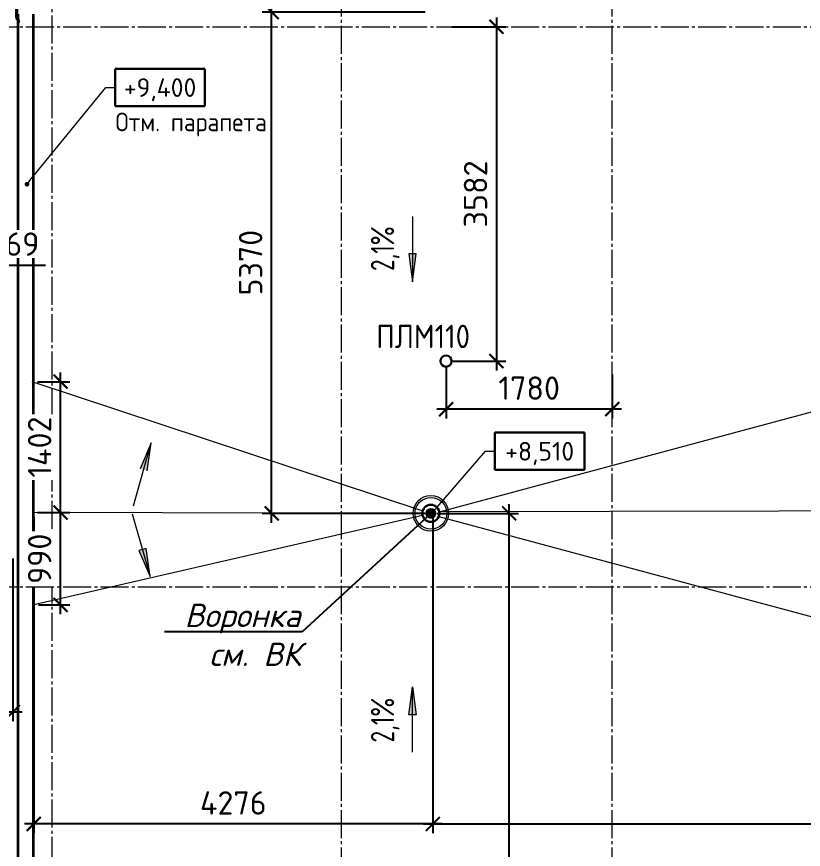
# Model space of a CAD drawing. Header units: millimetres. Extents: x -263990 to 193903, y -164417 to 240530.
# Drawn here: x -110767 to -102340, y -46842 to -37921 of the extents above; entities that cross this region are included whole.
import ezdxf
from ezdxf import colors
from ezdxf.entities.mleader import LeaderData, LeaderLine
from ezdxf.enums import TextEntityAlignment as Align
from ezdxf.math import Vec2, Vec3

# ---------------------------------------------------------------- set-up
doc = ezdxf.new("R2010")
doc.units = ezdxf.units.MM
doc.header["$LTSCALE"] = 20
doc.linetypes.add('CENTER', pattern=[20, 15, -1.7, 1.6, -1.7])
doc.layers.get('0').update_dxf_attribs({"lineweight": 0})
doc.layers.get('Defpoints').update_dxf_attribs({"color": 4})
doc.layers.add('_4-3_ маркировка на кладочных планах АР', color=7, linetype='Continuous')
for name, color, linetype, lineweight in [('Высотные отметки', 7, 'Continuous', 9), ('Линии1', 7, 'Continuous', 30), ('Обобщенные модели', 7, 'Continuous', 18), ('Оси', 7, 'CENTER', 9), ('Размеры', 7, 'Continuous', 9), ('Уклоны в точках', 7, 'Continuous', 9), ('ФЭ парапет', 7, 'Continuous', 18)]:
    doc.layers.add(name, color=color, linetype=linetype, lineweight=lineweight)
doc.layers.add('Сантехнические приборы', color=7, linetype='Continuous', lineweight=18, true_color=0x0080c0)
doc.styles.add('GOST Common_2', font='gost-common.ttf', dxfattribs={"width": 0.9, "height": 250})
doc.styles.add('ISOCPEUR', font='isocpeur.ttf', dxfattribs={"width": 0.9, "height": 250})
doc.styles.add('PDF ISOCPEUR', font='isocpeur.ttf')
doc.styles.add('PDF ISOCPEUR Italic', font='isocpeui.ttf')
doc.dimstyles.new('СПДС размеры', dxfattribs={"dimscale": 100, "dimtxt": 2.5, "dimasz": 1.5, "dimexe": 1, "dimexo": 0.625, "dimgap": 1, "dimtad": 1, "dimdec": 0, "dimtxsty": 'PDF ISOCPEUR', "dimblk": 'ARCHTICK', "dimcen": 2.5, "dimdle": 1, "dimadec": 0, "dimazin": 2, "dimtfac": 0.75, "dimtdec": 0, "dimtmove": 1, "dimatfit": 3, "dimfxl": 1, "dimtfill": 1, "dimtolj": 1, "dimarcsym": 1})

# ---------------------------------------------------------------- blocks, each defined once
blk = doc.blocks.new('190_ФЭ_Стена_Стык угловой внешний фигурный - ФЭ-У1_230х230-1307890-_О__L1_0_000_')
at = {"layer": 'Обобщенные модели', "lineweight": 9}
h = blk.add_hatch(dxfattribs=at)
h.set_pattern_fill('FP_6', color=256, style=0, pattern_type=2)
h.set_pattern_definition([(45, (0, 0), (-106.066, 106.066), [])])
h.paths.add_polyline_path([(-231.2, -295), (-65, -295), (-48, -278), (-48.4, -277), (-65.4, -294), (-294, -294), (-294, -65.4), (-277, -48.4), (-278, -48), (-295, -65), (-295, -295)], flags=0)
h.paths.add_polyline_path([(-23, -276), (-22, -275), (-32, -276)], flags=0)
h.paths.add_polyline_path([(-276, -32), (-275, -32), (-276, -23)], flags=0)
at = {"layer": 'Обобщенные модели', "lineweight": 40}
for p, q in [((-278, -48), (-295, -65)), ((-295, -65), (-295, -295)), ((-294, -65.4), (-277, -48.4)), ((-294, -294), (-294, -65.4)), ((-275, -22), (-278, -22)), ((-278, -22), (-278, -48)), ((-277, -48.4), (-277, -23)), ((-277, -23), (-276, -23)), ((-276, -23), (-276, -32)), ((-276, -32), (-275, -32)), ((-275, -32), (-275, -22)), ((-295, -295), (-65, -295)), ((-65.4, -294), (-294, -294)), ((-48.4, -277), (-65.4, -294)), ((-65, -295), (-48, -278)), ((-23, -277), (-48.4, -277)), ((-48, -278), (-22, -278)), ((-22, -275), (-32, -275)), ((-32, -275), (-32, -276)), ((-32, -276), (-23, -276)), ((-23, -276), (-23, -277)), ((-22, -278), (-22, -275))]:
    blk.add_line(p, q, dxfattribs=at)
blk = doc.blocks.new('*U534')
at = {"layer": 'ФЭ парапет'}
for p, q in [((12269.9, 0), (0, 0)), ((12269.9, -2.6), (0, -2.6)), ((12269.9, -15), (0, -15)), ((12269.9, -165.1), (0, -165.1)), ((12269.9, -177.5), (0, -177.5)), ((12269.9, -180.1), (0, -180.1))]:
    blk.add_line(p, q, dxfattribs=at)
blk = doc.blocks.new('_ArchTick')
at = {"color": 0, "linetype": 'ByBlock', "const_width": 0.15}
blk.add_lwpolyline([(-0.5, -0.5), (0.5, 0.5)], dxfattribs=at)
blk = doc.blocks.new('*D538')
at = {"layer": 'Defpoints', "color": 0, "transparency": 16777216}
for p in [(-113265.2, -43638), (-110807.5, -43662.1, 25656.1), (-110807.5, -45369.9)]:
    blk.add_point(p, dxfattribs=at)
at = {"layer": 'Размеры', "color": 0, "lineweight": -2, "transparency": 16777216}
for p, q in [((-113265.2, -43700.5), (-113265.2, -45469.9)), ((-110807.5, -43724.6), (-110807.5, -45469.9)), ((-113365.2, -45369.9), (-110707.5, -45369.9))]:
    blk.add_line(p, q, dxfattribs=at)
at = {"layer": 'Размеры', "color": 0, "lineweight": -2, "transparency": 16777216, "xscale": 150, "yscale": 150, "zscale": 150, "rotation": 180}
blk.add_blockref('_ArchTick', (-113265.2, -45369.9), dxfattribs=at)
at = {"layer": 'Размеры', "color": 0, "lineweight": -2, "transparency": 16777216, "xscale": 150, "yscale": 150, "zscale": 150}
blk.add_blockref('_ArchTick', (-110807.5, -45369.9), dxfattribs=at)
at = {"layer": 'Размеры', "color": 0, "lineweight": 20, "transparency": 16777216, "insert": (-112036.3, -45144.9), "char_height": 250, "attachment_point": 5, "style": 'PDF ISOCPEUR', "bg_fill": 3, "box_fill_scale": 1.1, "bg_fill_color": 256, "bg_fill_true_color": 13158600, "bg_fill_transparency": 0}
blk.add_mtext('\\A1;2458', dxfattribs=at)
blk = doc.blocks.new('*D559')
at = {"layer": 'Defpoints', "color": 0, "transparency": 16777216}
for p in [(-111605.8, -39957.8, 25748.3), (-111036.9, -39957.8), (-111036.9, -39957.8)]:
    blk.add_point(p, dxfattribs=at)
at = {"layer": 'Размеры', "color": 0, "lineweight": -2, "transparency": 16777216}
for p, q in [((-111705.8, -39957.8), (-110936.9, -39957.8)), ((-111321.4, -39957.8), (-111133.9, -40582.8)), ((-111605.8, -40020.3), (-111605.8, -40057.8)), ((-111036.9, -40020.3), (-111036.9, -40057.8)), ((-111133.9, -40582.8), (-110458.9, -40582.8))]:
    blk.add_line(p, q, dxfattribs=at)
at = {"layer": 'Размеры', "color": 0, "lineweight": -2, "transparency": 16777216, "xscale": 150, "yscale": 150, "zscale": 150, "rotation": 180}
blk.add_blockref('_ArchTick', (-111605.8, -39957.8), dxfattribs=at)
at = {"layer": 'Размеры', "color": 0, "lineweight": -2, "transparency": 16777216, "xscale": 150, "yscale": 150, "zscale": 150}
blk.add_blockref('_ArchTick', (-111036.9, -39957.8), dxfattribs=at)
at = {"layer": 'Размеры', "color": 0, "lineweight": 20, "transparency": 16777216, "insert": (-110796.4, -40357.8), "char_height": 250, "attachment_point": 5, "style": 'PDF ISOCPEUR', "bg_fill": 3, "box_fill_scale": 1.1, "bg_fill_color": 256, "bg_fill_true_color": 13158600, "bg_fill_transparency": 0}
blk.add_mtext('\\A1;569', dxfattribs=at)
blk = doc.blocks.new('*D594')
at = {"layer": 'Defpoints', "color": 0, "transparency": 16777216}
for p in [(-106308.5, -43225.1, 29159.7), (-96409.3, -43205.9), (-96409.3, -46569.6)]:
    blk.add_point(p, dxfattribs=at)
at = {"layer": 'Размеры', "color": 0, "lineweight": -2, "transparency": 16777216}
for p, q in [((-106308.5, -43287.6), (-106308.5, -46669.6)), ((-96409.3, -43268.4), (-96409.3, -46669.6)), ((-106408.5, -46569.6), (-96309.3, -46569.6))]:
    blk.add_line(p, q, dxfattribs=at)
at = {"layer": 'Размеры', "color": 0, "lineweight": -2, "transparency": 16777216, "xscale": 150, "yscale": 150, "zscale": 150, "rotation": 180}
blk.add_blockref('_ArchTick', (-106308.5, -46569.6), dxfattribs=at)
at = {"layer": 'Размеры', "color": 0, "lineweight": -2, "transparency": 16777216, "xscale": 150, "yscale": 150, "zscale": 150}
blk.add_blockref('_ArchTick', (-96409.3, -46569.6), dxfattribs=at)
at = {"layer": 'Размеры', "color": 0, "lineweight": 20, "transparency": 16777216, "insert": (-101358.9, -46344.6), "char_height": 250, "attachment_point": 5, "style": 'PDF ISOCPEUR', "bg_fill": 3, "box_fill_scale": 1.1, "bg_fill_color": 256, "bg_fill_true_color": 13158600, "bg_fill_transparency": 0}
blk.add_mtext('\\A1;9899', dxfattribs=at)
blk = doc.blocks.new('*D596')
at = {"layer": 'Defpoints', "color": 0, "transparency": 16777216}
for p in [(-110584.2, -43216.5), (-106308.5, -43225.1, 29159.7), (-110584.2, -46569.6)]:
    blk.add_point(p, dxfattribs=at)
at = {"layer": 'Размеры', "color": 0, "lineweight": -2, "transparency": 16777216}
for p, q in [((-110584.2, -43279), (-110584.2, -46669.6)), ((-106308.5, -43287.6), (-106308.5, -46669.6)), ((-106208.5, -46569.6), (-110684.2, -46569.6))]:
    blk.add_line(p, q, dxfattribs=at)
at = {"layer": 'Размеры', "color": 0, "lineweight": -2, "transparency": 16777216, "xscale": 150, "yscale": 150, "zscale": 150, "rotation": 180}
blk.add_blockref('_ArchTick', (-110584.2, -46569.6), dxfattribs=at)
at = {"layer": 'Размеры', "color": 0, "lineweight": -2, "transparency": 16777216, "xscale": 150, "yscale": 150, "zscale": 150}
blk.add_blockref('_ArchTick', (-106308.5, -46569.6), dxfattribs=at)
at = {"layer": 'Размеры', "color": 0, "lineweight": 20, "transparency": 16777216, "insert": (-108446.3, -46344.6), "char_height": 250, "attachment_point": 5, "style": 'PDF ISOCPEUR', "bg_fill": 3, "box_fill_scale": 1.1, "bg_fill_color": 256, "bg_fill_true_color": 13158600, "bg_fill_transparency": 0}
blk.add_mtext('\\A1;4276', dxfattribs=at)
blk = doc.blocks.new('109_Водосточная воронка - Радиус 70-1083720-_О__R_8_390_')
at = {"layer": 'Сантехнические приборы', "color": 7}
for radius in [190.5, 169.9, 50.8]:
    blk.add_circle((0, 0), radius, dxfattribs=at)
blk = doc.blocks.new('*D597')
at = {"layer": 'Defpoints', "color": 0, "transparency": 16777216}
for p in [(-106329.9, -43242.2, 29159.7), (-105491, -43242.2), (-106281.2, -50179.3)]:
    blk.add_point(p, dxfattribs=at)
at = {"layer": 'Размеры', "color": 0, "lineweight": -2, "transparency": 16777216}
for p, q in [((-105491, -50279.3), (-105491, -43142.2)), ((-106267.4, -43242.2), (-105391, -43242.2)), ((-106218.7, -50179.3), (-105391, -50179.3))]:
    blk.add_line(p, q, dxfattribs=at)
at = {"layer": 'Размеры', "color": 0, "lineweight": -2, "transparency": 16777216, "xscale": 150, "yscale": 150, "zscale": 150}
for p, rotation in [((-105491, -43242.2), 90), ((-105491, -50179.3), 270)]:
    blk.add_blockref('_ArchTick', p, dxfattribs=dict(at, rotation=rotation))
at = {"layer": 'Размеры', "color": 0, "transparency": 16777216, "insert": (-105716, -47425.5), "char_height": 250, "attachment_point": 5, "rotation": 90, "style": 'PDF ISOCPEUR', "bg_fill": 3, "box_fill_scale": 1.1, "bg_fill_color": 256, "bg_fill_true_color": 13158600, "bg_fill_transparency": 0}
blk.add_mtext('\\A1;6937', dxfattribs=at)
blk = doc.blocks.new('*D598')
at = {"layer": 'Defpoints', "color": 0, "transparency": 16777216}
for p in [(-108035.3, -37872.4), (-106329.9, -37872.4), (-106329.9, -43242.2, 29159.7)]:
    blk.add_point(p, dxfattribs=at)
at = {"layer": 'Размеры', "color": 0, "lineweight": -2, "transparency": 16777216}
for p, q in [((-108035.3, -43342.2), (-108035.3, -37772.4)), ((-106392.4, -37872.4), (-108135.3, -37872.4)), ((-106392.4, -43242.2), (-108135.3, -43242.2))]:
    blk.add_line(p, q, dxfattribs=at)
at = {"layer": 'Размеры', "color": 0, "lineweight": -2, "transparency": 16777216, "xscale": 150, "yscale": 150, "zscale": 150}
for p, rotation in [((-108035.3, -37872.4), 90), ((-108035.3, -43242.2), 270)]:
    blk.add_blockref('_ArchTick', p, dxfattribs=dict(at, rotation=rotation))
at = {"layer": 'Размеры', "color": 0, "transparency": 16777216, "insert": (-108260.3, -40557.3), "char_height": 250, "attachment_point": 5, "rotation": 90, "style": 'PDF ISOCPEUR', "bg_fill": 3, "box_fill_scale": 1.1, "bg_fill_color": 256, "bg_fill_true_color": 13158600, "bg_fill_transparency": 0}
blk.add_mtext('\\A1;5370', dxfattribs=at)
blk = doc.blocks.new('*D601')
at = {"layer": 'Defpoints', "color": 0, "transparency": 16777216}
for p in [(-110594.9, -43233.8), (-110296, -43233.8), (-110596.9, -44223.9)]:
    blk.add_point(p, dxfattribs=at)
at = {"layer": 'Размеры', "color": 0, "lineweight": -2, "transparency": 16777216}
for p, q in [((-110296, -44323.9), (-110296, -43133.8)), ((-110532.4, -43233.8), (-110196, -43233.8)), ((-110534.4, -44223.9), (-110196, -44223.9))]:
    blk.add_line(p, q, dxfattribs=at)
at = {"layer": 'Размеры', "color": 0, "lineweight": -2, "transparency": 16777216, "xscale": 150, "yscale": 150, "zscale": 150}
for p, rotation in [((-110296, -43233.8), 90), ((-110296, -44223.9), 270)]:
    blk.add_blockref('_ArchTick', p, dxfattribs=dict(at, rotation=rotation))
at = {"layer": 'Размеры', "color": 0, "transparency": 16777216, "insert": (-110521, -43728.9), "char_height": 250, "attachment_point": 5, "rotation": 90, "style": 'PDF ISOCPEUR', "bg_fill": 3, "box_fill_scale": 1.1, "bg_fill_color": 256, "bg_fill_true_color": 13158600, "bg_fill_transparency": 0}
blk.add_mtext('\\A1;990', dxfattribs=at)
blk = doc.blocks.new('*D602')
at = {"layer": 'Defpoints', "color": 0, "transparency": 16777216}
for p in [(-110605.6, -41831.8), (-110296, -41831.8), (-110605.6, -43233.8)]:
    blk.add_point(p, dxfattribs=at)
at = {"layer": 'Размеры', "color": 0, "lineweight": -2, "transparency": 16777216}
for p, q in [((-110296, -43333.8), (-110296, -41731.8)), ((-110543.1, -41831.8), (-110196, -41831.8)), ((-110543.1, -43233.8), (-110196, -43233.8))]:
    blk.add_line(p, q, dxfattribs=at)
at = {"layer": 'Размеры', "color": 0, "lineweight": -2, "transparency": 16777216, "xscale": 150, "yscale": 150, "zscale": 150}
for p, rotation in [((-110296, -41831.8), 90), ((-110296, -43233.8), 270)]:
    blk.add_blockref('_ArchTick', p, dxfattribs=dict(at, rotation=rotation))
at = {"layer": 'Размеры', "color": 0, "transparency": 16777216, "insert": (-110521, -42532.8), "char_height": 250, "attachment_point": 5, "rotation": 90, "style": 'PDF ISOCPEUR', "bg_fill": 3, "box_fill_scale": 1.1, "bg_fill_color": 256, "bg_fill_true_color": 13158600, "bg_fill_transparency": 0}
blk.add_mtext('\\A1;1402', dxfattribs=at)
blk = doc.blocks.new('*D608')
at = {"layer": 'Defpoints', "color": 0, "transparency": 16777216}
for p in [(-106166.9, -41611.4), (-104386.9, -41690.8), (-106166.9, -42125.8)]:
    blk.add_point(p, dxfattribs=at)
at = {"layer": 'Размеры', "color": 0, "lineweight": -2, "transparency": 16777216}
for p, q in [((-106166.9, -41673.9), (-106166.9, -42225.8)), ((-104386.9, -41753.3), (-104386.9, -42225.8)), ((-104286.9, -42125.8), (-106266.9, -42125.8))]:
    blk.add_line(p, q, dxfattribs=at)
at = {"layer": 'Размеры', "color": 0, "lineweight": -2, "transparency": 16777216, "xscale": 150, "yscale": 150, "zscale": 150, "rotation": 180}
blk.add_blockref('_ArchTick', (-106166.9, -42125.8), dxfattribs=at)
at = {"layer": 'Размеры', "color": 0, "lineweight": -2, "transparency": 16777216, "xscale": 150, "yscale": 150, "zscale": 150}
blk.add_blockref('_ArchTick', (-104386.9, -42125.8), dxfattribs=at)
at = {"layer": 'Размеры', "color": 0, "transparency": 16777216, "insert": (-105276.9, -41900.8), "char_height": 250, "attachment_point": 5, "style": 'PDF ISOCPEUR', "bg_fill": 3, "box_fill_scale": 1.1, "bg_fill_color": 256, "bg_fill_true_color": 13158600, "bg_fill_transparency": 0}
blk.add_mtext('\\A1;1780', dxfattribs=at)
blk = doc.blocks.new('*D609')
at = {"layer": 'Defpoints', "color": 0, "transparency": 16777216}
for p in [(-106166.9, -38029.4), (-106166.9, -41611.4), (-105626.7, -41611.4)]:
    blk.add_point(p, dxfattribs=at)
at = {"layer": 'Размеры', "color": 0, "lineweight": -2, "transparency": 16777216}
for p, q in [((-105626.7, -37929.4), (-105626.7, -41711.4)), ((-106104.4, -38029.4), (-105526.7, -38029.4)), ((-106104.4, -41611.4), (-105526.7, -41611.4))]:
    blk.add_line(p, q, dxfattribs=at)
at = {"layer": 'Размеры', "color": 0, "lineweight": -2, "transparency": 16777216, "xscale": 150, "yscale": 150, "zscale": 150}
for p, rotation in [((-105626.7, -38029.4), 90), ((-105626.7, -41611.4), 270)]:
    blk.add_blockref('_ArchTick', p, dxfattribs=dict(at, rotation=rotation))
at = {"layer": 'Размеры', "color": 0, "transparency": 16777216, "insert": (-105851.7, -39820.4), "char_height": 250, "attachment_point": 5, "rotation": 90, "style": 'PDF ISOCPEUR', "bg_fill": 3, "box_fill_scale": 1.1, "bg_fill_color": 256, "bg_fill_true_color": 13158600, "bg_fill_transparency": 0}
blk.add_mtext('\\A1;3582', dxfattribs=at)
blk = doc.blocks.new('ОТМ')
at = {"layer": 'Высотные отметки', "lineweight": 30, "transparency": 16777216}
for p, q in [((-598, -259), (-598, 241)), ((-598, 241), (602, 241)), ((602, 241), (602, -259)), ((602, -259), (-598, -259))]:
    blk.add_line(p, q, dxfattribs=at)
at = {"layer": 'Высотные отметки', "transparency": 16777216, "style": 'PDF ISOCPEUR', "flags": 8}
blk.add_attdef('ОТМ', text='', height=250, dxfattribs=at).set_placement((2, -9), align=Align.MIDDLE_CENTER)
blk = doc.blocks.new('_Dot')
at = {"color": 0, "linetype": 'ByBlock', "lineweight": -2}
blk.add_line((-0.5, 0), (-1, 0), dxfattribs=at)
at = {"color": 0, "linetype": 'ByBlock', "const_width": 0.5}
blk.add_lwpolyline([(-0.25, 0, 1), (0.25, 0, 1)], format="xyb", close=True, dxfattribs=at)

msp = doc.modelspace()

# ---------------------------------------------------------------- hatches: boundary and pattern name
at = {"layer": 'Уклоны в точках', "lineweight": 20}
msp.add_hatch(color=7, dxfattribs=at).paths.add_polyline_path([(-109324.75865, -42487.67717), (-109444.72541, -42765.46826), (-109368.74001, -42787.05244)], flags=0)

# ---------------------------------------------------------------- linework, layer by layer
at = {"layer": 'Оси', "color": 1, "lineweight": 5, "true_color": 0xff0000}
msp.add_line((-110386.88927, -53807.9773), (-110386.88926, -37595.41866), dxfattribs=at)
at = {"layer": 'Оси', "color": 7, "lineweight": 5}
for p, q in [((-104386.88926, -54320.53519), (-104386.88926, -37595.41866)), ((-129068.41441, -38029.36437), (-79912.2678, -38029.36437)), ((-129068.41441, -44029.36437), (-79912.2678, -44029.36437))]:
    msp.add_line(p, q, dxfattribs=at)
at = {"layer": 'Уклоны в точках', "color": 7}
msp.add_line((-109516.03146, -43161.03793), (-109324.75865, -42487.67717), dxfattribs=at)
at = {"layer": 'Уклоны в точках', "color": 7, "lineweight": 20}
for p, q in [((-109324.75865, -42487.67717), (-109444.72541, -42765.46826)), ((-109368.74001, -42787.05244), (-109324.75865, -42487.67717))]:
    msp.add_line(p, q, dxfattribs=at)

# ---------------------------------------------------------------- block references
at = {"layer": 'Обобщенные модели', "xscale": -1, "rotation": 180}
msp.add_blockref('190_ФЭ_Стена_Стык угловой внешний фигурный - ФЭ-У1_230х230-1307890-_О__L1_0_000_', (-110471.81792, -38004.43572), dxfattribs=at)
at = {"layer": 'ФЭ парапет', "xscale": -1, "rotation": 270}
msp.add_blockref('*U534', (-110581.88926, -50164.36437), dxfattribs=at)

# ---------------------------------------------------------------- leaders
at = {"layer": 'Высотные отметки'}
ml = msp.add_multileader_block('Standard', dxfattribs=at)
ml.set_content('ОТМ', color=256, scale=0.8)
ml.set_attribute('ОТМ', '+9,400', width=0)
ml.set_leader_properties(color=256, linetype='ByLayer', lineweight=18)
ml.set_arrow_properties(name='DOT')
ml.build(insert=Vec2(0, 0))
ml.multileader.update_dxf_attribs({"text_left_attachment_type": 6, "text_right_attachment_type": 6, "dogleg_length": 100, "arrow_head_size": 50})
ctx = ml.context
ctx.base_point, ctx.char_height, ctx.arrow_head_size, ctx.landing_gap_size, ctx.plane_origin = Vec3(-109710.33693, -38681.2177), 300, 50, 0.09, Vec3(-108106.23903, -39400.59107)
ctx.left_attachment, ctx.right_attachment = 6, 6
notes = []
notes.append((ctx, [(1, (1, 1, 0), (-109810.33693, -38681.2177), (1, 0), 100, [(0, [(-110656.10434, -39716.92724)], 0, [])])]))
ctx.block.insert = Vec3(-109232.17375, -38673.7337)
for ctx, leaders in notes:
    for number, flags, end, landing, length, lines in leaders:
        leader = LeaderData()
        leader.index, (leader.has_last_leader_line, leader.has_dogleg_vector, leader.attachment_direction) = number, flags
        leader.last_leader_point, leader.dogleg_vector, leader.dogleg_length = Vec3(end), Vec3(landing), length
        for number, points, colour, breaks in lines:
            line = LeaderLine()
            line.index, line.vertices, line.color, line.breaks = number, Vec3.list(points), colors.encode_raw_color(colour), breaks
            leader.lines.append(line)
        ctx.leaders.append(leader)

# ---------------------------------------------------------------- next in the draw order: dimensions: what is measured, and where the dimension line sits
at = {"layer": 'Размеры', "color": 7, "lineweight": 20}
for base, p1, p2, picture, middle in [((-111036.88926, -39957.76677), (-111605.83118, -39957.76677, 25748.32682), (-111036.88926, -39957.76677), '*D559', (-111033.86022, -40357.76677)), ((-96409.25743, -46569.648), (-106308.47575, -43225.0601, 29159.68432), (-96409.25743, -43205.90539), '*D594', (-101358.86659, -46344.648)), ((-110807.48125, -45369.89072), (-113265.17684, -43638.02958), (-110807.48125, -43662.11906, 25656.07846), '*D538', (-112036.32905, -45144.89072))]:
    dim = msp.add_linear_dim(base=base, p1=p1, p2=p2, dimstyle='СПДС размеры', dxfattribs=at)
    dim.commit()
    dim.dimension.update_dxf_attribs({"geometry": picture, "text_midpoint": middle})

# ---------------------------------------------------------------- next in the draw order: dimensions: what is measured, and where the dimension line sits
dim = msp.add_linear_dim(base=(-110584.17424, -46569.648), p1=(-106308.47575, -43225.0601, 29159.68432), p2=(-110584.17424, -43216.51238), dimstyle='СПДС размеры', dxfattribs=at)
dim.commit()
dim.dimension.update_dxf_attribs({"geometry": '*D596', "text_midpoint": (-108446.325, -46344.648)})

# ---------------------------------------------------------------- next in the draw order: hatches: boundary and pattern name
at = {"layer": 'Высотные отметки', "lineweight": 20}
h = msp.add_hatch(color=7, dxfattribs=at)
edge = h.paths.add_edge_path(flags=0)
edge.add_arc((-106329.90296, -43242.1775), 40, -0.000000005, 359.999999995)
at = {"layer": 'Уклоны в точках', "lineweight": 20}
for points in [[(-109336.67042, -43919.62679), (-109380.65179, -43620.25152), (-109456.63718, -43641.8357)], [(-106527.5894, -45101.56782), (-106488.09365, -45401.56782), (-106567.08515, -45401.56782)]]:
    msp.add_hatch(color=7, dxfattribs=at).paths.add_polyline_path(points, flags=0)

# ---------------------------------------------------------------- next in the draw order: linework, layer by layer
at = {"layer": 'Высотные отметки', "color": 7, "lineweight": 20}
msp.add_circle((-106329.90296, -43242.1775, 29175.57371), 40, dxfattribs=at)
at = {"layer": 'Линии1', "color": 7}
msp.add_circle((-106329.90289, -43242.1775, 29159.68432), 91.49434, dxfattribs=at)
at = {"layer": 'Уклоны в точках', "color": 7}
for p, q in [((-109527.94323, -43246.26603), (-109336.67042, -43919.62679)), ((-106527.5894, -45801.56782), (-106527.5894, -45101.56782))]:
    msp.add_line(p, q, dxfattribs=at)
at = {"layer": 'Уклоны в точках', "color": 7, "lineweight": 20}
for p, q in [((-109380.65179, -43620.25152), (-109456.63718, -43641.8357)), ((-109456.63718, -43641.8357), (-109336.67042, -43919.62679)), ((-109336.67042, -43919.62679), (-109380.65179, -43620.25152)), ((-106567.08515, -45401.56782), (-106527.5894, -45101.56782)), ((-106527.5894, -45101.56782), (-106488.09365, -45401.56782)), ((-106488.09365, -45401.56782), (-106567.08515, -45401.56782))]:
    msp.add_line(p, q, dxfattribs=at)

# ---------------------------------------------------------------- next in the draw order: block references
at = {"layer": 'Сантехнические приборы', "color": 7}
msp.add_blockref('109_Водосточная воронка - Радиус 70-1083720-_О__R_8_390_', (-106329.90289, -43242.1775, 29159.68432), dxfattribs=at)

# ---------------------------------------------------------------- next in the draw order: texts
at = {"layer": 'Размеры', "color": 7, "lineweight": 20, "insert": (-106972.87197, -45217.74687), "char_height": 250, "width": 7627.6246254, "attachment_point": 3, "rotation": 90.000000005, "line_spacing_factor": 1.022761, "style": 'GOST Common_2'}
msp.add_mtext('2,1%', dxfattribs=at)

# ---------------------------------------------------------------- next in the draw order: dimensions: what is measured, and where the dimension line sits
at = {"layer": 'Размеры'}
dim = msp.add_linear_dim(base=(-105490.95978, -43242.1775), p1=(-106281.17749, -50179.29358), p2=(-106329.90289, -43242.1775, 29159.68432), angle=90, dimstyle='СПДС размеры', dxfattribs=at)
dim.commit()
dim.dimension.update_dxf_attribs({"geometry": '*D597', "text_midpoint": (-105490.95978, -47425.49557), "dimtype": 160})

# ---------------------------------------------------------------- next in the draw order: linework, layer by layer
at = {"color": 7, "lineweight": 9}
for points, elevation in [([(-96409.2575, -40585.46927), (-106241.49727, -43231.09563)], 43.01308), ([(-96409.2575, -45923.48132), (-106241.63005, -43278.73301)], 50.40988)]:
    msp.add_lwpolyline(points, dxfattribs=dict(at, elevation=elevation))
msp.add_lwpolyline([(-84424.44709, -43182.62102), (-106232.23935, -43224.81849)], dxfattribs=at)

# ---------------------------------------------------------------- next in the draw order: dimensions: what is measured, and where the dimension line sits
at = {"layer": 'Размеры'}
dim = msp.add_linear_dim(base=(-108035.34987, -37872.43517), p1=(-106329.90289, -43242.1775, 29159.68432), p2=(-106329.90289, -37872.43517), angle=90, dimstyle='СПДС размеры', dxfattribs=at)
dim.commit()
dim.dimension.update_dxf_attribs({"geometry": '*D598', "text_midpoint": (-108260.34987, -40557.30633)})

# ---------------------------------------------------------------- next in the draw order: hatches: boundary and pattern name
at = {"layer": 'Уклоны в точках', "lineweight": 20}
msp.add_hatch(color=7, dxfattribs=at).paths.add_polyline_path([(-106527.5894, -40762.69744), (-106488.09365, -40462.69744), (-106567.08515, -40462.69744)], flags=0)

# ---------------------------------------------------------------- next in the draw order: linework, layer by layer
at = {"color": 7, "lineweight": 9}
for points in [[(-110602.79817, -41831.52075), (-106416.78397, -43213.67376)], [(-106421.39723, -43242.1775), (-110596.88926, -43233.81268)], [(-110596.88926, -44223.89793), (-106419.08903, -43262.78295)]]:
    msp.add_lwpolyline(points, dxfattribs=at)
at = {"layer": 'Оси', "color": 7, "lineweight": 5}
msp.add_line((-107286.88926, -54320.53519), (-107286.88926, -37595.41866), dxfattribs=at)
at = {"layer": 'Уклоны в точках', "color": 7}
msp.add_line((-106527.5894, -40062.69744), (-106527.5894, -40762.69744), dxfattribs=at)
at = {"layer": 'Уклоны в точках', "color": 7, "lineweight": 20}
for p, q in [((-106488.09365, -40462.69744), (-106567.08515, -40462.69744)), ((-106567.08515, -40462.69744), (-106527.5894, -40762.69744)), ((-106527.5894, -40762.69744), (-106488.09365, -40462.69744))]:
    msp.add_line(p, q, dxfattribs=at)

# ---------------------------------------------------------------- next in the draw order: texts
at = {"color": 7, "insert": (-109708.15349, -38949.45891), "char_height": 200, "width": 2097.6679399, "attachment_point": 1, "rotation": 359.999999995, "style": 'ISOCPEUR'}
msp.add_mtext('Отм. парапета', dxfattribs=at)
at = {"layer": 'Размеры', "color": 7, "lineweight": 20, "insert": (-106972.87197, -40646.5184), "char_height": 250, "width": 7627.6246254, "attachment_point": 1, "rotation": 89.999999995, "line_spacing_factor": 1.022761, "style": 'GOST Common_2'}
msp.add_mtext('2,1%', dxfattribs=at)

# ---------------------------------------------------------------- next in the draw order: dimensions: what is measured, and where the dimension line sits
at = {"layer": 'Размеры'}
dim = msp.add_linear_dim(base=(-106166.88926, -42125.82352), p1=(-104386.88926, -41690.81568), p2=(-106166.88926, -41611.36437), dimstyle='СПДС размеры', dxfattribs=at)
dim.commit()
dim.dimension.update_dxf_attribs({"geometry": '*D608', "text_midpoint": (-105276.88926, -41900.82352)})

# ---------------------------------------------------------------- next in the draw order: leaders
at = {"layer": '_4-3_ маркировка на кладочных планах АР'}
ml = msp.add_multileader_mtext('Standard', dxfattribs=at)
ml.set_content('Воронка\\Pсм. ВК', color=256, style='PDF ISOCPEUR Italic')
ml.set_leader_properties()
ml.set_arrow_properties(name='DOT')
ml.build(insert=Vec2(0, 0))
ml.multileader.update_dxf_attribs({"text_left_attachment_type": 6, "text_right_attachment_type": 6, "dogleg_length": 0.36, "arrow_head_size": 75})
ctx = ml.context
ctx.base_point, ctx.char_height, ctx.arrow_head_size, ctx.landing_gap_size, ctx.plane_origin = Vec3(-109024.04728, -44510.31933), 250, 75, 15, Vec3(-106288.26012, -42904.95678)
ctx.left_attachment, ctx.right_attachment, ctx.text_align_type = 6, 6, 2
notes = []
notes.append((ctx, [(1, (1, 1, 0), (-107708.83879, -44510.31933), (-1, 0), 0.36, [(0, [(-106329.90289, -43242.1775)], 0, [])])]))
ctx.mtext.insert, ctx.mtext.alignment, ctx.mtext.flow_direction = Vec3(-107724.19879, -44210.31933), 3, 5
at = {"layer": 'Высотные отметки'}
ml = msp.add_multileader_block('Standard', dxfattribs=at)
ml.set_content('ОТМ', color=256, scale=0.8)
ml.set_attribute('ОТМ', '+8,510', width=0)
ml.set_leader_properties(color=256, linetype='ByLayer', lineweight=18)
ml.set_arrow_properties(name='DOT')
ml.build(insert=Vec2(0, 0))
ml.multileader.update_dxf_attribs({"text_left_attachment_type": 6, "text_right_attachment_type": 6, "dogleg_length": 100, "arrow_head_size": 100})
ctx = ml.context
ctx.base_point, ctx.char_height, ctx.arrow_head_size, ctx.landing_gap_size, ctx.plane_origin = Vec3(-105644.00925, -42577.6533, 54741.19747), 300, 100, 0.09, Vec3(-105691.45772, -42951.34931, 54741.19747)
ctx.left_attachment, ctx.right_attachment = 6, 6
notes.append((ctx, [(1, (1, 1, 0), (-105744.00925, -42577.6533, 54741.19747), (1, 0), 100, [(0, [(-106329.90289, -43249.82425, 54741.19747)], 0, [])])]))
ctx.block.insert = Vec3(-105165.84607, -42570.16929, 54741.19747)
for ctx, leaders in notes:
    for number, flags, end, landing, length, lines in leaders:
        leader = LeaderData()
        leader.index, (leader.has_last_leader_line, leader.has_dogleg_vector, leader.attachment_direction) = number, flags
        leader.last_leader_point, leader.dogleg_vector, leader.dogleg_length = Vec3(end), Vec3(landing), length
        for number, points, colour, breaks in lines:
            line = LeaderLine()
            line.index, line.vertices, line.color, line.breaks = number, Vec3.list(points), colors.encode_raw_color(colour), breaks
            leader.lines.append(line)
        ctx.leaders.append(leader)

# ---------------------------------------------------------------- next in the draw order: dimensions: what is measured, and where the dimension line sits
at = {"layer": 'Размеры'}
for base, p1, p2, picture, middle in [((-105626.73133, -41611.36437), (-106166.88926, -38029.36437), (-106166.88926, -41611.36437), '*D609', (-105851.73133, -39820.36437)), ((-110295.97335, -43233.81666), (-110596.88926, -44223.89793), (-110594.90582, -43233.81666), '*D601', (-110520.97335, -43728.85729))]:
    dim = msp.add_linear_dim(base=base, p1=p1, p2=p2, angle=90, dimstyle='СПДС размеры', dxfattribs=at)
    dim.commit()
    dim.dimension.update_dxf_attribs({"geometry": picture, "text_midpoint": middle})

# ---------------------------------------------------------------- next in the draw order: linework, layer by layer
at = {"layer": 'Линии1', "color": 7}
msp.add_circle((-106166.88926, -41611.36437, 29195.88151), 59.69138, dxfattribs=at)

# ---------------------------------------------------------------- next in the draw order: texts
at = {"color": 7, "insert": (-106915.78823, -41221.83289), "char_height": 250, "width": 1266.66625, "attachment_point": 1, "rotation": 359.999999995, "style": 'ISOCPEUR'}
msp.add_mtext('ПЛМ110', dxfattribs=at)

# ---------------------------------------------------------------- next in the draw order: dimensions: what is measured, and where the dimension line sits
at = {"layer": 'Размеры'}
dim = msp.add_linear_dim(base=(-110295.97335, -41831.79523), p1=(-110605.60152, -43233.79523), p2=(-110605.60152, -41831.79523), angle=90, dimstyle='СПДС размеры', dxfattribs=at)
dim.commit()
dim.dimension.update_dxf_attribs({"geometry": '*D602', "text_midpoint": (-110520.97335, -42532.79523)})

doc.saveas('drawing.dxf')
